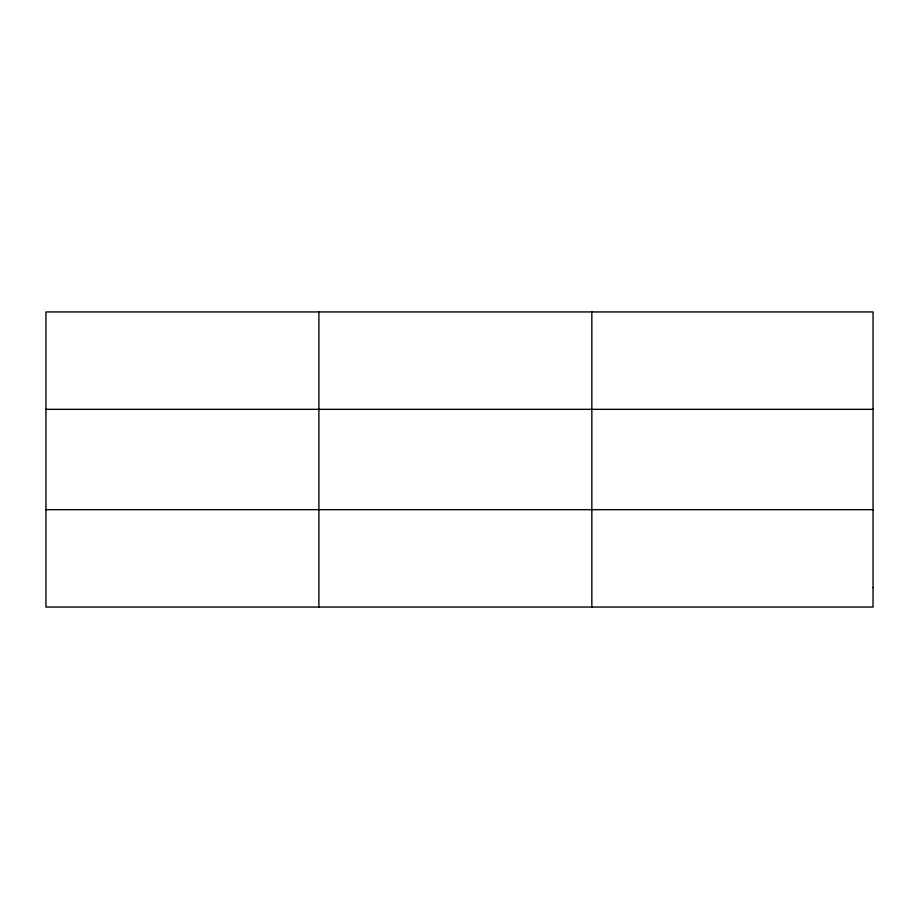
<?xml version="1.0" encoding="UTF-8"?>
<svg xmlns="http://www.w3.org/2000/svg" width="919" height="919" viewBox="0 0 919 919"><rect width="100%" height="100%" fill="white"/><g stroke="black" fill="none" stroke-linecap="round" stroke-linejoin="round"><path stroke-width="1.38" d="M318.893 607.057L318.893 311.943M591.836 607.057L591.836 311.943M45.95 409.334L873.05 409.334M45.95 509.666L873.05 509.666M873.05 587.574L873.05 607.057L45.95 607.057L45.95 311.943L873.05 311.943L873.05 587.574"/></g></svg>
